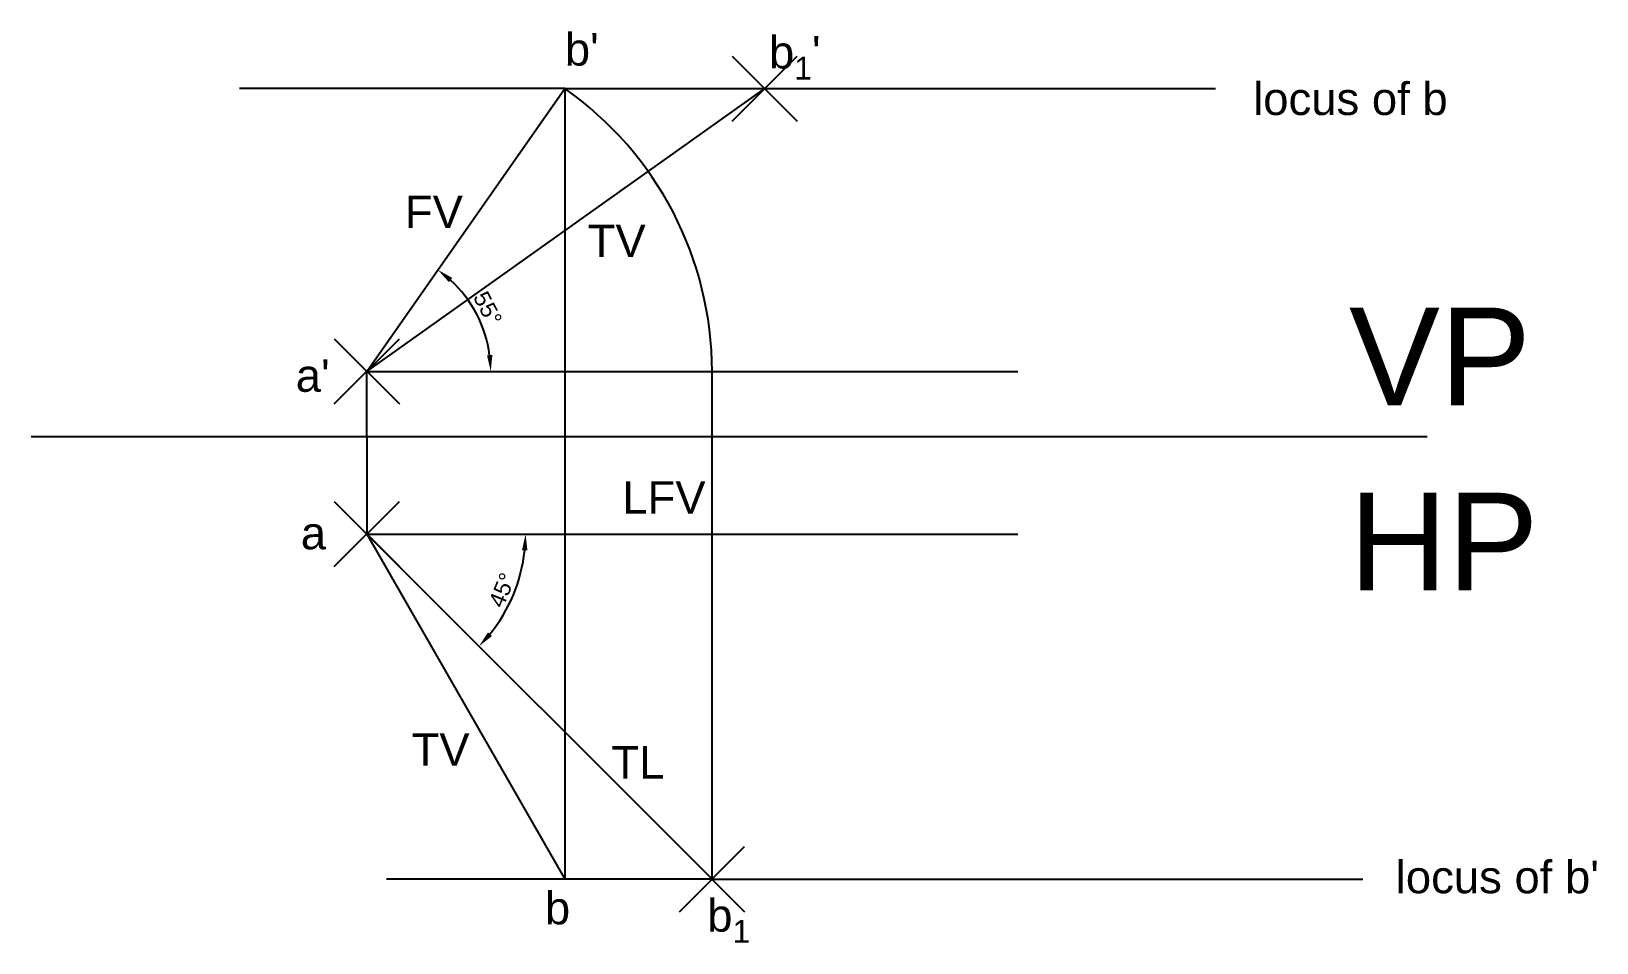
# Model space of a CAD drawing. Header units: millimetres. Extents: x 199 to 439, y 222 to 362.
import ezdxf

# ---------------------------------------------------------------- set-up
doc = ezdxf.new("R2010")
doc.units = ezdxf.units.MM
doc.header["$PDMODE"] = 3
doc.header["$PDSIZE"] = 5
doc.styles.get("Standard").update_dxf_attribs({"font": 'arial.ttf'})
doc.dimstyles.new('ISO-25', dxfattribs={"dimtxt": 2.5, "dimasz": 2.5, "dimexe": 1.25, "dimexo": 0.625, "dimtad": 1, "dimtxsty": 'Standard', "dimcen": 2.5, "dimadec": 0, "dimazin": 0, "dimtfac": 1, "dimtmove": 0, "dimatfit": 3, "dimfxl": 1, "dimarcsym": 0})

# ---------------------------------------------------------------- blocks, each defined once
blk = doc.blocks.new('*D13')
at = {"color": 0, "lineweight": -2, "transparency": 16777216}
blk.add_arc((250.22, 310.02), 19.03, 7.5314, 47.4686, dxfattribs=at)
at = {"color": 0, "transparency": 16777216}
for points in [[(262.83, 323.72), (263.35, 324.37), (261.14, 325.61)], [(269.51, 312.54), (268.68, 312.49), (269.26, 310.02)]]:
    blk.add_solid(points, dxfattribs=at)
at = {"layer": 'Defpoints', "color": 0, "transparency": 16777216}
for p in [(280.64, 353.46), (268.29, 316), (250.22, 310.02), (250.22, 310.02), (350.22, 310.02)]:
    blk.add_point(p, dxfattribs=at)
at = {"color": 0, "transparency": 16777216, "insert": (268.79, 319.68), "char_height": 2.5, "attachment_point": 5, "rotation": 297.5}
blk.add_mtext('55°', dxfattribs=at)
blk = doc.blocks.new('*D14')
at = {"color": 0, "lineweight": -2, "transparency": 16777216}
blk.add_arc((250.22, 285.02), 24.38, 320.8775, 354.1225, dxfattribs=at)
at = {"color": 0, "transparency": 16777216}
for points in [[(274.06, 282.54), (274.89, 282.5), (274.61, 285.02)], [(269.45, 269.35), (268.83, 269.91), (267.46, 267.78)]]:
    blk.add_solid(points, dxfattribs=at)
at = {"layer": 'Defpoints', "color": 0, "transparency": 16777216}
for p in [(250.22, 285.02), (250.22, 285.02), (350.22, 285.02), (271.34, 272.83), (303.26, 231.99)]:
    blk.add_point(p, dxfattribs=at)
at = {"color": 0, "transparency": 16777216, "insert": (271, 276.41), "char_height": 2.5, "attachment_point": 5, "rotation": 67.5}
blk.add_mtext('45°', dxfattribs=at)

msp = doc.modelspace()

# ---------------------------------------------------------------- linework, layer by layer
for p, q in [((280.642, 353.46), (230.642, 353.46)), ((250.224, 310.018), (280.642, 353.46)), ((250.224, 310.018), (311.361, 353.46)), ((280.642, 353.46), (380.642, 353.46)), ((280.642, 353.46), (280.642, 231.985)), ((250.224, 300.018), (250.224, 310.018)), ((250.224, 310.018), (350.224, 310.018)), ((303.257, 285.018), (303.257, 310.018)), ((198.664, 300.018), (413.139, 300.018)), ((250.224, 300.018), (250.224, 285.018)), ((250.224, 285.018), (350.224, 285.018)), ((250.224, 285.018), (303.257, 231.985)), ((250.224, 285.018), (280.642, 231.985)), ((303.257, 231.985), (303.257, 285.018)), ((303.257, 231.985), (253.257, 231.985)), ((303.257, 231.985), (403.257, 231.985))]:
    msp.add_line(p, q)
msp.add_arc((250.224, 310.018), 53.033, 0, 55)
for p in [(311.361, 353.46), (250.224, 310.018), (250.224, 285.018), (303.257, 231.985)]:
    msp.add_point(p)

# ---------------------------------------------------------------- texts
at = {"attachment_point": 1}
for s, width, insert, char_height in [("b'", 0.64432, (280.642, 362.005), 5), ("\\A1;b{\\H0.7x;\\S^ 1;}'", 0.64432, (312.006, 361.558), 5), ('locus of b', 29.38865, (386.404, 354.406), 5), ('FV', 0.64432, (256.061, 337.028), 5), ('TV', 0.64432, (284.153, 332.568), 5), ('VP', 7.00442, (401.134, 319.814), 15), ("a'", 0.64432, (239.3, 311.881), 5), ('LFV', 5, (289.465, 293.137), 5), ('HP', 7.00442, (401.134, 291.365), 15), ('a', 0.64432, (240.073, 287.669), 5), ('TV', 0.64432, (257.086, 254.409), 5), ('TL', 0.64432, (287.8, 252.442), 5), ("locus of b'", 37.75151, (408.317, 234.822), 5), ('b', 0.64432, (277.579, 230.054), 5), ('\\A1;b{\\H0.7x;\\S^ 1;}', 0.64432, (302.521, 228.925), 5)]:
    msp.add_mtext_dynamic_manual_height_columns(s, width=width, gutter_width=12.5, heights=[0], dxfattribs=dict(at, insert=insert, char_height=char_height))

# ---------------------------------------------------------------- dimensions: what is measured, and where the dimension line sits
for base, line1, line2, picture, middle in [((268.291, 316.005), ((250.224, 310.018), (280.642, 353.46)), ((250.224, 310.018), (350.224, 310.018)), '*D13', (268.788, 319.682)), ((271.339, 272.828), ((250.224, 285.018), (303.257, 231.985)), ((250.224, 285.018), (350.224, 285.018)), '*D14', (270.997, 276.414))]:
    dim = msp.add_angular_dim_2l(base=base, line1=line1, line2=line2, dimstyle='ISO-25')
    dim.commit()
    dim.dimension.update_dxf_attribs({"geometry": picture, "text_midpoint": middle})

doc.saveas('drawing.dxf')
